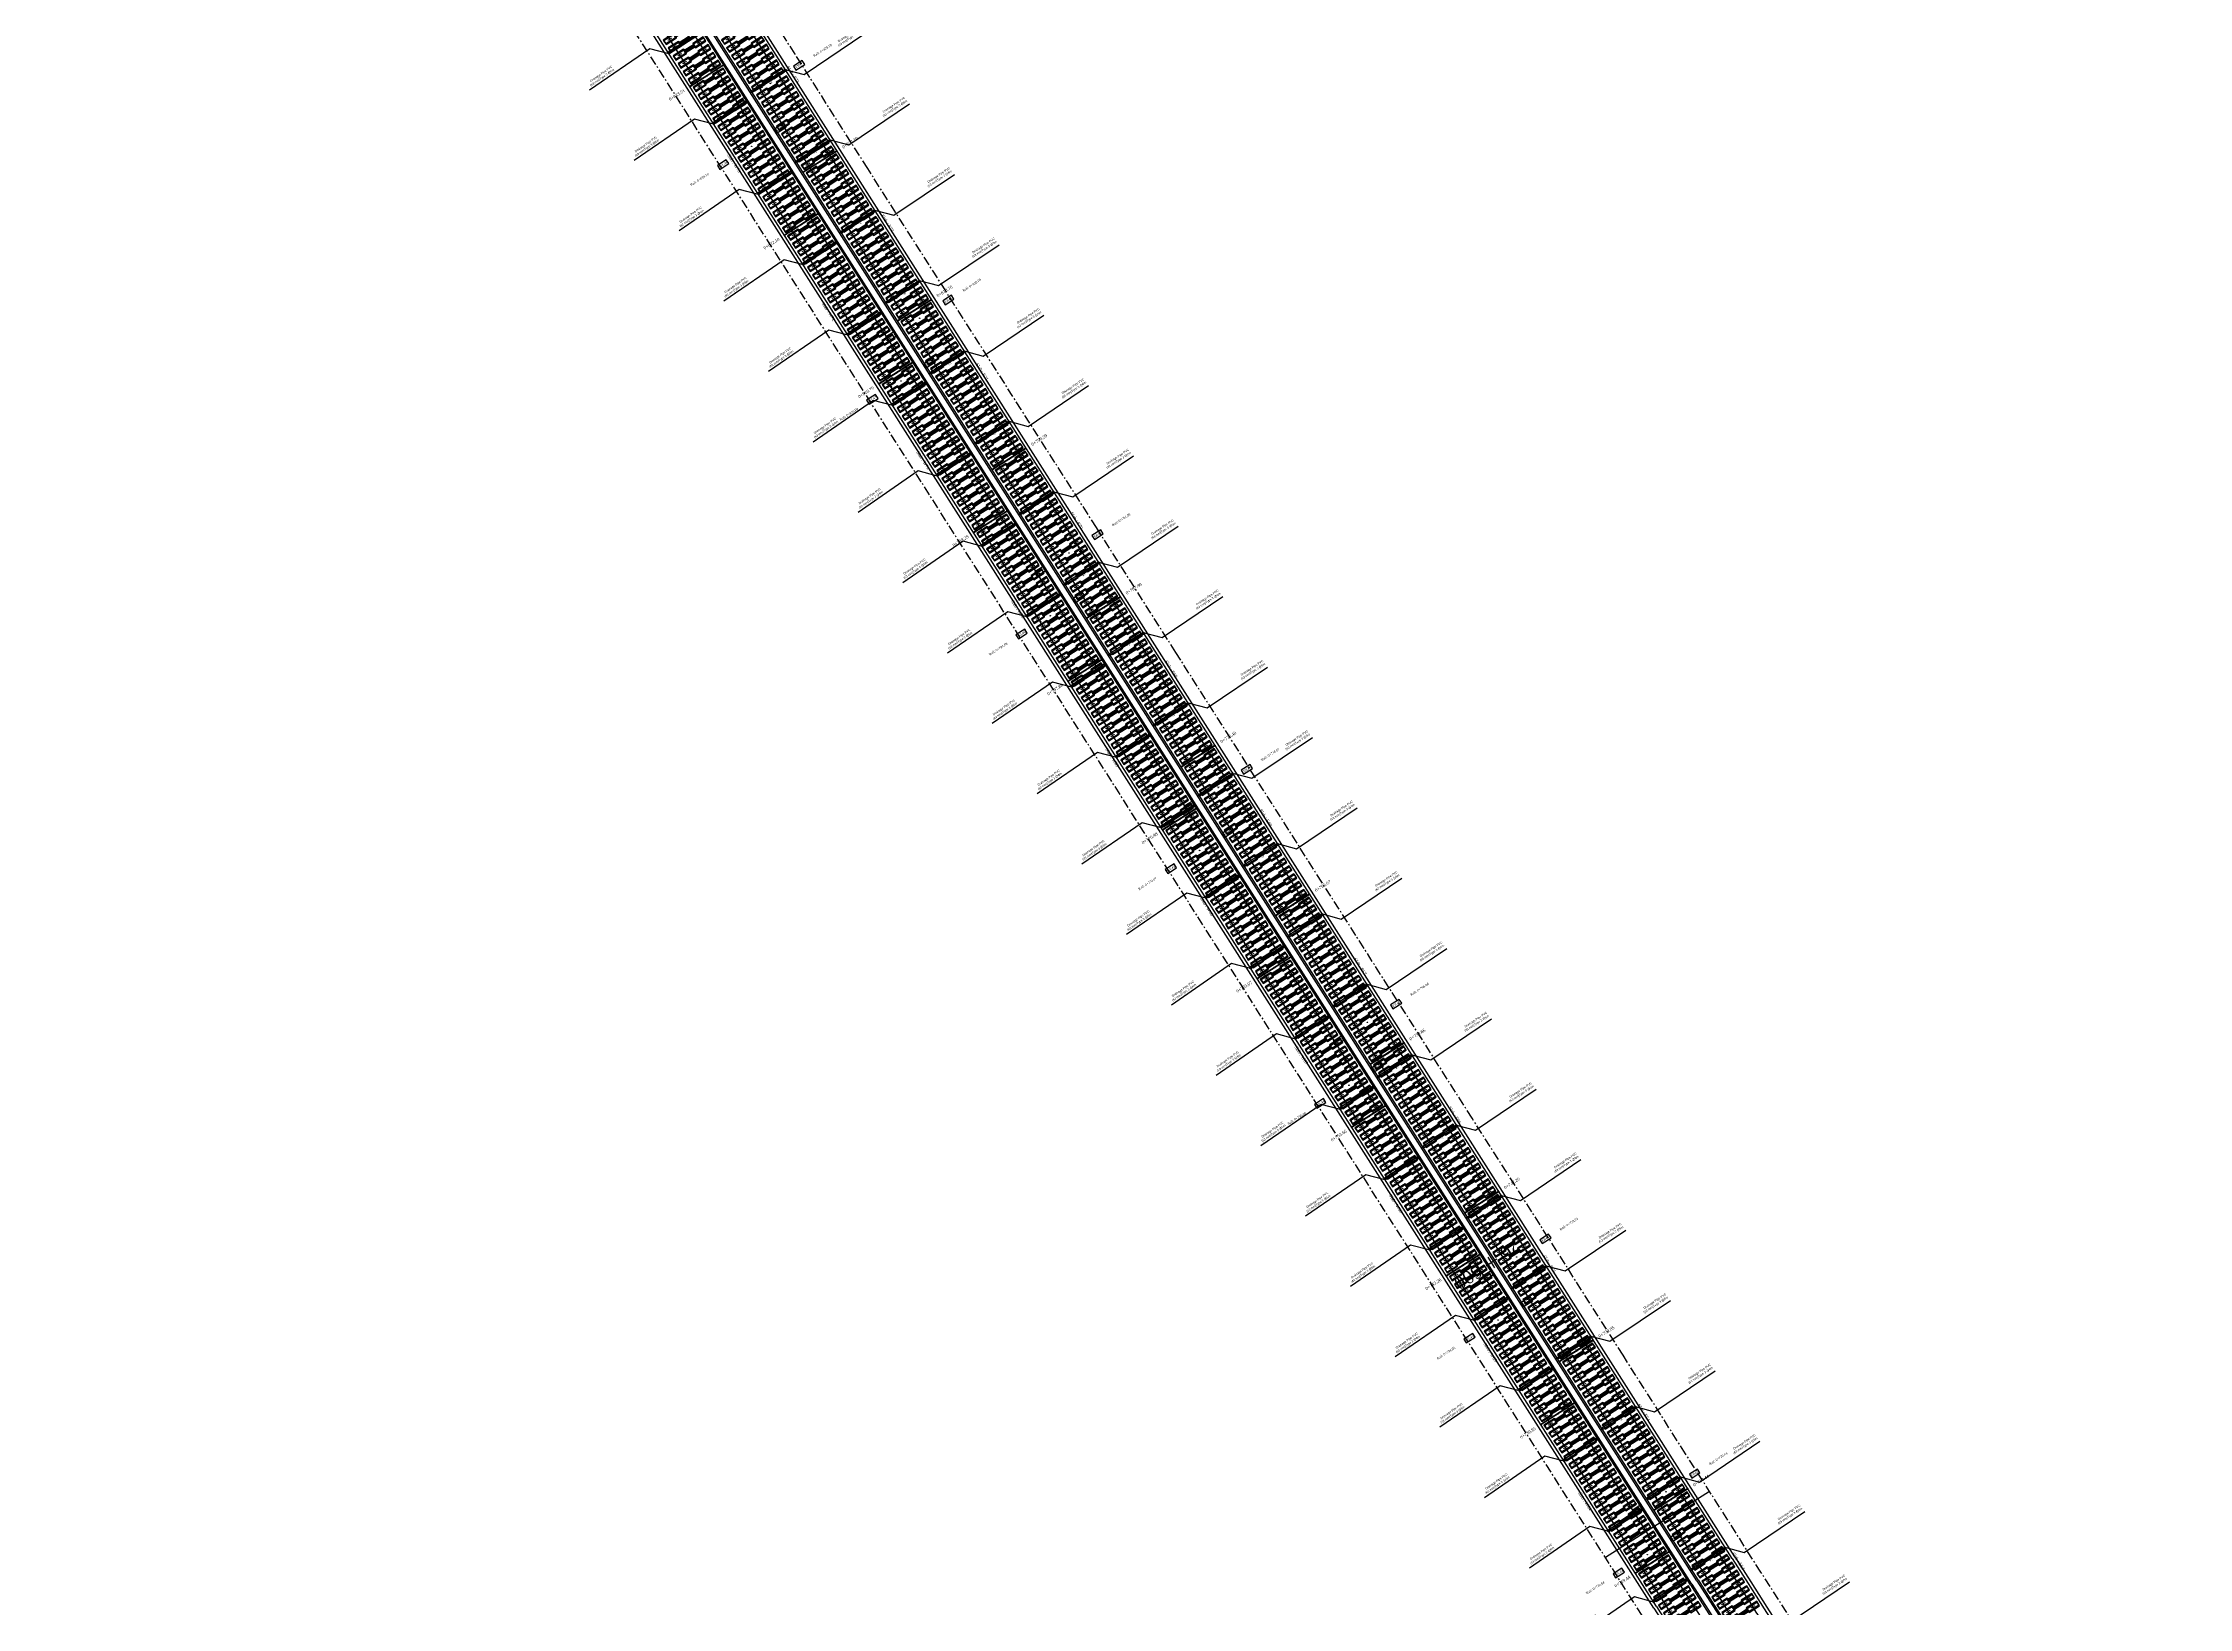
# Model space of a CAD drawing. Header units: metres. Extents: x 0 to 564365, y 0 to 3594889.
# Drawn here: x 563731 to 563869.9, y 3593838.2 to 3593939.5 of the extents above; entities that cross this region are included whole.
import ezdxf
from ezdxf.enums import TextEntityAlignment as Align

# ---------------------------------------------------------------- set-up
doc = ezdxf.new("R2010")
doc.units = ezdxf.units.M
doc.linetypes.add('ACAD_ISO10W100', pattern=[18, 12, -3, 0, -3])
doc.linetypes.add('DASHED2', pattern=[0.375, 0.25, -0.125])
for name, color, linetype in [('2d', 2, 'Continuous'), ('_flg-all slab', 7, 'Continuous'), ('_flg-Bar Divar', 11, 'ACAD_ISO10W100'), ('_flg-Por Konande-Devar', 230, 'Continuous'), ('_flg-por Konande-Vasat', 170, 'Continuous'), ('A-BLDG-SITE', 7, 'Continuous'), ('AG_JOOSH', 7, 'Continuous'), ('AG_Print', 7, 'Continuous'), ('AG_Slab', 7, 'Continuous'), ('C-ROAD-STAN-MAJR', 11, 'Continuous'), ('E Pipe', 5, 'Continuous'), ('Km_Rail', 7, 'Continuous'), ('Km_Slab', 7, 'Continuous'), ('newSTALBL', 1, 'Continuous'), ('Number_Slab', 7, 'Continuous'), ('Rail', 1, 'Continuous'), ('Rail_Gap', 7, 'Continuous'), ('Travers', 7, 'Continuous')]:
    doc.layers.add(name, color=color, linetype=linetype)
doc.styles.add('ND', font='nashkh.shx', dxfattribs={"height": 3})
doc.styles.get("Standard").update_dxf_attribs({"font": 'romantic.ttf'})

# ---------------------------------------------------------------- blocks, each defined once
blk = doc.blocks.new('stalbl')
for p, q in [((0, 0.042), (0, -0.041)), ((0.042, 0), (-0.042, 0))]:
    blk.add_line(p, q)
blk.add_attdef('STAMAN', text='', height=0.0167).set_placement((-0.08, 0), align=Align.MIDDLE_RIGHT)
blk.add_attdef('STAPRE', text='', height=0.0167).set_placement((0.08, 0), align=Align.MIDDLE_LEFT)
blk = doc.blocks.new('AG_slab')
at = {"layer": 'AG_Slab', "color": 1}
for p, q in [((1.3, 0.015), (-1.3, 0.015)), ((1.3, -0.015), (-1.3, -0.015))]:
    blk.add_line(p, q, dxfattribs=at)
at = {"layer": 'AG_Slab', "color": 5}
for p, q in [((-1.3, -0.015), (-1.3, 0.015)), ((1.3, 0.015), (1.3, -0.015))]:
    blk.add_line(p, q, dxfattribs=at)
at = {"layer": 'AG_Slab', "color": 2, "linetype": 'DASHED2'}
blk.add_line((1.3, 0), (-1.3, 0), dxfattribs=at)
at = {"layer": 'AG_Slab', "color": 7}
blk.add_circle((0, 0), 0.03, dxfattribs=at)
blk = doc.blocks.new('AG_Joosh')
at = {"layer": 'AG_JOOSH', "color": 2}
for p, q in [((-0.701, 0.005), (-0.801, 0.005)), ((0.701, 0.005), (0.801, 0.005)), ((-0.701, -0.005), (-0.801, -0.005)), ((0.701, -0.005), (0.801, -0.005))]:
    blk.add_line(p, q, dxfattribs=at)
at = {"layer": 'AG_JOOSH', "color": 7}
blk.add_circle((0, 0), 0.0155, dxfattribs=at)
blk = doc.blocks.new('AG_tttt', base_point=(-0.75, 0))
at = {"layer": 'Travers', "color": 3}
blk.add_lwpolyline([(-0.35, 0.17), (-1.15, 0.17), (-1.15, -0.17), (-0.35, -0.17), (-0.35, 0.17), (-0.38, 0.11), (-1.13, 0.11), (-1.15, 0.17), (-1.13, 0.11), (-1.13, -0.11), (-1.15, -0.17), (-1.13, -0.11), (-0.38, -0.11), (-0.35, -0.17), (-0.38, -0.11), (-0.38, 0.11), (-0.35, 0.17), (-0.35, 0.09), (0.35, 0.09), (0.35, 0.05), (-0.35, 0.05), (-0.35, 0), (0.35, 0), (0.35, -0.05), (-0.35, -0.05), (-0.35, -0.09), (0.35, -0.09), (0.35, -0.17), (1.15, -0.17), (1.15, 0.17), (0.35, 0.17), (0.35, -0.17), (0.38, -0.11), (0.38, 0.11), (0.35, 0.17), (0.38, 0.11), (1.13, 0.11), (1.15, 0.17), (1.13, 0.11), (1.13, -0.11), (1.15, -0.17), (1.13, -0.11), (0.38, -0.11)], dxfattribs=at)
for centre in [(-0.86, 0), (-0.65, 0), (0.65, 0), (0.86, 0)]:
    blk.add_circle(centre, 0.015, dxfattribs=at)
at = {"layer": 'Travers', "color": 7}
blk.add_circle((0, 0), 0.02, dxfattribs=at)
blk = doc.blocks.new('AG_t')
at = {"layer": 'Travers', "color": 3}
blk.add_lwpolyline([(-0.35, 0.17), (-1.15, 0.17), (-1.15, -0.17), (-0.35, -0.17), (-0.35, 0.17), (-0.38, 0.11), (-1.13, 0.11), (-1.15, 0.17), (-1.13, 0.11), (-1.13, -0.11), (-1.15, -0.17), (-1.13, -0.11), (-0.38, -0.11), (-0.35, -0.17), (-0.38, -0.11), (-0.38, 0.11), (-0.35, 0.17), (-0.35, 0.09), (0.35, 0.09), (0.35, 0.05), (-0.35, 0.05), (-0.35, 0), (0.35, 0), (0.35, -0.05), (-0.35, -0.05), (-0.35, -0.09), (0.35, -0.09), (0.35, -0.17), (1.15, -0.17), (1.15, 0.17), (0.35, 0.17), (0.35, -0.17), (0.38, -0.11), (0.38, 0.11), (0.35, 0.17), (0.38, 0.11), (1.13, 0.11), (1.15, 0.17), (1.13, 0.11), (1.13, -0.11), (1.15, -0.17), (1.13, -0.11), (0.38, -0.11)], dxfattribs=at)
for centre in [(-0.86, 0), (-0.65, 0), (0.65, 0), (0.86, 0)]:
    blk.add_circle(centre, 0.015, dxfattribs=at)
at = {"layer": 'Travers', "color": 7}
blk.add_circle((0, 0), 0.02, dxfattribs=at)
blk = doc.blocks.new('Drainage Pipe E')
at = {"color": 30, "true_color": 0xf26722}
for p, q in [((-0.87, 0.07), (0.85, 0.07)), ((-0.87, 0.07), (0.85, 0.07)), ((0.85, 0.07), (0.52, 0.12)), ((0.52, 0.12), (0.52, 0.07)), ((0.85, 0.07), (0.52, 0.12)), ((0.52, 0.12), (0.52, 0.07))]:
    blk.add_line(p, q, dxfattribs=at)
at = {"layer": '2d', "flags": 128}
blk.add_lwpolyline([(-1.35, 0), (-2.17, 0.89), (-6.92, 0.76)], dxfattribs=at)
at = {"layer": 'E Pipe', "color": 4}
for p, q in [((-1.3, 0.05), (1.29, 0.05)), ((-1.3, 0.05), (1.29, 0.05)), ((-1.31, -0.05), (1.3, -0.05)), ((-1.3, -0.06), (1.29, -0.05))]:
    blk.add_line(p, q, dxfattribs=at)
for centre in [(-1.29, 0), (-1.29, 0), (1.29, 0), (1.29, 0)]:
    blk.add_circle(centre, 0.0546, dxfattribs=at)
at = {"color": 30, "true_color": 0xf26722, "insert": (-0.16, 0.2), "char_height": 0.0993, "attachment_point": 1, "rotation": 0.0181}
blk.add_mtext_dynamic_manual_height_columns('2%', width=1.0082, gutter_width=1, heights=[0], dxfattribs=at)
at = {"layer": '2d', "insert": (-6.89, 0.17), "char_height": 0.141, "width": 2.1135, "attachment_point": 3, "rotation": 180.6503, "style": 'ND'}
blk.add_mtext('{\\f@Arial Unicode MS|b0|i0|c0|p34;Drainage Pipe PVC\\P(63 mm)Type 3 @6m}', dxfattribs=at)
blk = doc.blocks.new('_N-drainage pipe')
at = {"layer": '2d', "flags": 128}
blk.add_lwpolyline([(570000.68, 3594952.86), (569999.69, 3594952.17), (569999.2, 3594947.46)], dxfattribs=at)
at = {"layer": 'E Pipe', "color": 4}
for p, q in [((570000.74, 3594952.9), (570001.09, 3594955.47)), ((570000.74, 3594952.91), (570001.09, 3594955.46))]:
    blk.add_line(p, q, dxfattribs=at)
blk.add_lwpolyline([(570000.64, 3594952.92), (570000.98, 3594955.47)], close=True, dxfattribs=at)
for centre in [(570001.03, 3594955.47), (570001.03, 3594955.47), (570000.69, 3594952.92), (570000.69, 3594952.92)]:
    blk.add_circle(centre, 0.0544, dxfattribs=at)
at = {"layer": '2d', "insert": (569998.9, 3594949.57), "char_height": 0.1405, "width": 2.1055, "attachment_point": 3, "rotation": 84.2858, "style": 'ND'}
blk.add_mtext('{\\f@Arial Unicode MS|b0|i0|c0|p34;Drainage Pipe PVC\\P(63 mm)Type 3 @6m}', dxfattribs=at)

msp = doc.modelspace()

# ---------------------------------------------------------------- linework, layer by layer
at = {"layer": '_flg-all slab', "linetype": 'Continuous', "lineweight": -3}
for p, q in [((563840.355, 3593841.38), (563319.954, 3594659.655)), ((563837.655, 3593839.663), (563317.254, 3594657.938)), ((563838.161, 3593839.985), (563317.76, 3594658.26)), ((563835.461, 3593838.268), (563315.06, 3594656.542))]:
    msp.add_line(p, q, dxfattribs=at)
for radius in [2997.1, 3000.3, 2999.7, 3002.9]:
    msp.add_arc((566369.339, 3595449.748), radius, 212.455293, 214.822778, dxfattribs=at)
at = {"layer": '_flg-Bar Divar', "lineweight": -3, "ltscale": 0.05}
for p, q in [((563834.533, 3593837.677), (563314.131, 3594655.952)), ((563779.681, 3593938.768, 1556.206), (563774.838, 3593946.391, 1556.206)), ((563784.39, 3593931.359, 1556.206), (563779.681, 3593938.768, 1556.206)), ((563789.436, 3593923.435, 1556.206), (563784.39, 3593931.359, 1556.206)), ((563794.331, 3593915.751, 1556.206), (563789.436, 3593923.435, 1556.206)), ((563799.192, 3593908.122, 1556.206), (563794.331, 3593915.751, 1556.206)), ((563804.338, 3593900.036, 1556.206), (563799.192, 3593908.122, 1556.206)), ((563808.944, 3593892.791, 1556.206), (563804.338, 3593900.036, 1556.206)), ((563813.792, 3593885.158, 1556.206), (563808.944, 3593892.791, 1556.206)), ((563818.672, 3593877.5, 1556.206), (563813.792, 3593885.158, 1556.206)), ((563823.519, 3593869.88, 1556.206), (563818.672, 3593877.5, 1556.206)), ((563828.454, 3593862.138, 1556.206), (563823.519, 3593869.88, 1556.206)), ((563833.29, 3593854.525, 1556.206), (563828.454, 3593862.138, 1556.206)), ((563837.34, 3593848.148, 1556.206), (563833.29, 3593854.525, 1556.206)), ((563842.219, 3593840.484, 1556.206), (563837.34, 3593848.148, 1556.206)), ((563847.119, 3593832.808, 1556.206), (563842.219, 3593840.484, 1556.206))]:
    msp.add_line(p, q, dxfattribs=at)
at = {"layer": '_flg-Por Konande-Devar', "linetype": 'Continuous', "lineweight": -3}
for p, q in [((563840.524, 3593841.488), (563320.123, 3594659.762)), ((563835.292, 3593838.16), (563314.891, 3594656.435))]:
    msp.add_line(p, q, dxfattribs=at)
for radius in [2996.9, 3003.1]:
    msp.add_arc((566369.339, 3595449.748), radius, 212.455293, 214.822778, dxfattribs=at)
at = {"layer": '_flg-por Konande-Vasat'}
for p, q in [((563837.739, 3593839.717), (563317.338, 3594657.991)), ((563838.077, 3593839.931), (563317.675, 3594658.206))]:
    msp.add_line(p, q, dxfattribs=at)
for radius in [3000.2, 2999.8]:
    msp.add_arc((566369.339, 3595449.748), radius, 212.455293, 214.822778, dxfattribs=at)
at = {"layer": 'A-BLDG-SITE', "color": 4}
msp.add_line((563838.894, 3593845.707, 1550.283), (563832.158, 3593841.433, 1550.286), dxfattribs=at)
at = {"layer": 'Rail'}
for points in [[(563777.449, 3593936.471), (563767.79, 3593951.66)], [(563778.717, 3593937.277), (563769.057, 3593952.466)], [(563776.244, 3593932.403), (563766.585, 3593947.591)], [(563777.512, 3593933.209), (563767.852, 3593948.397)], [(563787.114, 3593921.274), (563777.454, 3593936.463)], [(563788.381, 3593922.08), (563778.722, 3593937.269)], [(563787.176, 3593918.012), (563777.517, 3593933.2)], [(563785.909, 3593917.206), (563776.25, 3593932.394)], [(563798.046, 3593906.883), (563788.387, 3593922.072)], [(563796.779, 3593906.077), (563787.119, 3593921.266)], [(563796.841, 3593902.815), (563787.182, 3593918.003)], [(563795.574, 3593902.009), (563785.914, 3593917.197)], [(563807.711, 3593891.686), (563798.052, 3593906.875)], [(563806.444, 3593890.88), (563796.784, 3593906.069)], [(563806.506, 3593887.618), (563796.847, 3593902.806)], [(563805.239, 3593886.812), (563795.579, 3593902)], [(563817.376, 3593876.489), (563807.717, 3593891.678)], [(563816.109, 3593875.683), (563806.449, 3593890.872)], [(563816.171, 3593872.421), (563806.512, 3593887.609)], [(563814.904, 3593871.615), (563805.244, 3593886.803)], [(563827.041, 3593861.292), (563817.382, 3593876.481)], [(563825.774, 3593860.486), (563816.114, 3593875.675)], [(563825.836, 3593857.224), (563816.177, 3593872.412)], [(563824.569, 3593856.418), (563814.909, 3593871.606)], [(563836.706, 3593846.095), (563827.046, 3593861.284)], [(563835.439, 3593845.289), (563825.779, 3593860.478)], [(563835.501, 3593842.027), (563825.841, 3593857.215)], [(563834.234, 3593841.221), (563824.574, 3593856.409)]]:
    msp.add_lwpolyline(points, dxfattribs=at)
for points in [[(563846.388, 3593830.916, -0.0010064), (563839.892, 3593841.086), (563836.711, 3593846.087)], [(563845.124, 3593830.105, -0.0010064), (563838.624, 3593840.28), (563835.444, 3593845.281)], [(563845.193, 3593826.856, -0.0012373), (563837.192, 3593839.368), (563835.506, 3593842.018)], [(563843.93, 3593826.043, -0.0012373), (563835.924, 3593838.562), (563834.239, 3593841.212)]]:
    msp.add_lwpolyline(points, format="xyb", dxfattribs=at)
at = {"layer": 'Rail_Gap', "color": 210}
for points in [[(563779.736, 3593937.742), (563780.309, 3593938.106), (563780.148, 3593938.359), (563779.575, 3593937.995)], [(563776.035, 3593935.388), (563776.584, 3593935.737), (563776.423, 3593935.99), (563775.874, 3593935.641)], [(563778.516, 3593933.664), (563779.119, 3593934.047), (563778.958, 3593934.3), (563778.355, 3593933.917)], [(563774.815, 3593931.31), (563775.394, 3593931.678), (563775.233, 3593931.931), (563774.654, 3593931.563)], [(563789.404, 3593922.547), (563789.971, 3593922.907), (563789.81, 3593923.16), (563789.243, 3593922.8)], [(563785.703, 3593920.193), (563786.246, 3593920.538), (563786.085, 3593920.791), (563785.542, 3593920.446)], [(563788.181, 3593918.467), (563788.784, 3593918.85), (563788.623, 3593919.103), (563788.02, 3593918.72)], [(563784.48, 3593916.113), (563785.059, 3593916.481), (563784.898, 3593916.734), (563784.319, 3593916.366)], [(563799.066, 3593907.348), (563799.638, 3593907.712), (563799.477, 3593907.965), (563798.905, 3593907.601)], [(563795.365, 3593904.994), (563795.914, 3593905.343), (563795.753, 3593905.596), (563795.204, 3593905.247)], [(563797.849, 3593903.272), (563798.446, 3593903.651), (563798.285, 3593903.904), (563797.688, 3593903.525)], [(563794.148, 3593900.918), (563794.721, 3593901.282), (563794.56, 3593901.536), (563793.987, 3593901.171)], [(563808.728, 3593892.149), (563809.306, 3593892.517), (563809.145, 3593892.77), (563808.567, 3593892.402)], [(563805.027, 3593889.795), (563805.582, 3593890.148), (563805.421, 3593890.401), (563804.866, 3593890.048)], [(563807.511, 3593888.073), (563808.114, 3593888.456), (563807.953, 3593888.709), (563807.35, 3593888.326)], [(563803.81, 3593885.719), (563804.389, 3593886.087), (563804.228, 3593886.34), (563803.649, 3593885.972)], [(563818.396, 3593876.954), (563818.968, 3593877.318), (563818.807, 3593877.571), (563818.235, 3593877.207)], [(563814.695, 3593874.6), (563815.243, 3593874.949), (563815.082, 3593875.202), (563814.534, 3593874.853)], [(563817.173, 3593872.874), (563817.781, 3593873.261), (563817.62, 3593873.514), (563817.012, 3593873.127)], [(563813.472, 3593870.52), (563814.057, 3593870.892), (563813.896, 3593871.145), (563813.311, 3593870.773)], [(563828.061, 3593861.757), (563828.633, 3593862.121), (563828.472, 3593862.374), (563827.9, 3593862.01)], [(563824.36, 3593859.403), (563824.908, 3593859.752), (563824.747, 3593860.005), (563824.199, 3593859.656)], [(563826.841, 3593857.679), (563827.443, 3593858.062), (563827.282, 3593858.315), (563826.68, 3593857.932)], [(563823.14, 3593855.325), (563823.719, 3593855.693), (563823.558, 3593855.946), (563822.979, 3593855.578)], [(563837.753, 3593846.577), (563838.271, 3593846.907), (563838.11, 3593847.16), (563837.592, 3593846.83)], [(563834.052, 3593844.223), (563834.546, 3593844.538), (563834.385, 3593844.791), (563833.891, 3593844.477)], [(563836.506, 3593842.482), (563837.108, 3593842.865), (563836.947, 3593843.118), (563836.345, 3593842.735)], [(563832.805, 3593840.128), (563833.383, 3593840.496), (563833.222, 3593840.749), (563832.644, 3593840.381)]]:
    msp.add_lwpolyline(points, close=True, dxfattribs=at)

# ---------------------------------------------------------------- block references
at = {"rotation": 310.4543852449801}
for p in [(-2541550.682, 1695107.247), (-2541547.784, 1695102.69), (-2541544.886, 1695098.134), (-2541541.988, 1695093.577), (-2541539.09, 1695089.021), (-2541536.192, 1695084.464), (-2541533.295, 1695079.907), (-2541530.397, 1695075.351), (-2541527.499, 1695070.794), (-2541524.601, 1695066.238), (-2541521.703, 1695061.681), (-2541518.805, 1695057.125), (-2541515.907, 1695052.568), (-2541513.01, 1695048.011), (-2541510.112, 1695043.455), (-2541507.214, 1695038.898), (-2541504.316, 1695034.342), (-2541501.418, 1695029.785), (-2541498.52, 1695025.229), (-2541495.622, 1695020.672), (-2541492.724, 1695016.115), (-2541489.827, 1695011.559), (-2541486.929, 1695007.002)]:
    msp.add_blockref('_N-drainage pipe', p, dxfattribs=at)
at = {"layer": 'AG_JOOSH'}
for p, rotation in [((563778.085, 3593936.87), 32.45529277986325), ((563776.881, 3593932.802), 32.4552927846295), ((563787.75, 3593921.673), 32.4552927846295), ((563786.545, 3593917.604), 32.4552927846295), ((563797.415, 3593906.476), 32.4552927846295), ((563796.21, 3593902.407), 32.4552927846295), ((563807.08, 3593891.279), 32.4552927846295), ((563805.875, 3593887.21), 32.4552927846295), ((563816.745, 3593876.082), 32.4552927846295), ((563815.54, 3593872.013), 32.4552927846295), ((563826.41, 3593860.885), 32.4552927846295), ((563825.205, 3593856.816), 32.4552927846295), ((563836.075, 3593845.688), 32.4552927846295), ((563834.87, 3593841.619), 32.4552927846295)]:
    msp.add_blockref('AG_Joosh', p, dxfattribs=dict(at, rotation=rotation))
at = {"layer": 'AG_Print'}
for name, p, rotation in [('AG_t', (563772.209, 3593940.147), 32.4552927846295), ('AG_t', (563772.531, 3593939.641), 32.45529278939575), ('AG_t', (563775.99, 3593940.165), 32.4552927846295), ('AG_t', (563776.312, 3593939.659), 32.4552927846295), ('AG_t', (563772.853, 3593939.134), 32.4552927846295), ('AG_t', (563773.175, 3593938.628), 32.4552927846295), ('AG_t', (563773.497, 3593938.122), 32.4552927846295), ('AG_t', (563776.634, 3593939.152), 32.45529278939575), ('AG_t', (563776.956, 3593938.646), 32.4552927846295), ('AG_t', (563777.278, 3593938.14), 32.4552927846295), ('AG_t', (563773.819, 3593937.615), 32.4552927846295), ('AG_t', (563774.141, 3593937.109), 32.4552927846295), ('AG_t', (563774.463, 3593936.603), 32.4552927846295), ('AG_t', (563777.6, 3593937.634), 32.4552927846295), ('AG_t', (563777.922, 3593937.127), 32.4552927846295), ('AG_t', (563778.249, 3593936.613), 32.4552927846295), ('AG_t', (563774.785, 3593936.097), 32.45529278939575), ('AG_t', (563775.107, 3593935.59), 32.4552927846295), ('AG_t', (563778.571, 3593936.106), 32.4552927846295), ('AG_t', (563778.893, 3593935.6), 32.4552927846295), ('AG_t', (563775.429, 3593935.084), 32.4552927846295), ('AG_t', (563775.751, 3593934.578), 32.4552927846295), ('AG_t', (563776.073, 3593934.071), 32.4552927846295), ('AG_t', (563779.215, 3593935.094), 32.4552927846295), ('AG_t', (563779.537, 3593934.587), 32.45529278939575), ('AG_t', (563779.859, 3593934.081), 32.4552927846295), ('AG_t', (563776.395, 3593933.565), 32.4552927846295), ('AG_t', (563776.717, 3593933.059), 32.4552927846295), ('AG_t', (563777.044, 3593932.544), 32.4552927846295), ('AG_t', (563780.181, 3593933.575), 32.45529278939575), ('AG_t', (563780.503, 3593933.069), 32.4552927846295), ('AG_t', (563780.825, 3593932.562), 32.4552927846295), ('AG_t', (563777.366, 3593932.038), 32.4552927846295), ('AG_t', (563777.688, 3593931.532), 32.45529278939575), ('AG_t', (563778.01, 3593931.025), 32.4552927846295), ('AG_t', (563781.147, 3593932.056), 32.4552927846295), ('AG_t', (563781.469, 3593931.55), 32.4552927846295), ('AG_t', (563781.791, 3593931.043), 32.4552927846295), ('AG_t', (563778.332, 3593930.519), 32.45529278939575), ('AG_t', (563778.654, 3593930.013), 32.4552927846295), ('AG_t', (563782.113, 3593930.537), 32.4552927846295), ('AG_t', (563782.435, 3593930.031), 32.45529278939575), ('AG_t', (563778.976, 3593929.506), 32.4552927846295), ('AG_t', (563779.298, 3593929), 32.4552927846295), ('AG_t', (563779.62, 3593928.494), 32.4552927846295), ('AG_t', (563782.757, 3593929.525), 32.4552927846295), ('AG_t', (563783.079, 3593929.018), 32.4552927846295), ('AG_t', (563783.401, 3593928.512), 32.4552927846295), ('AG_t', (563779.942, 3593927.988), 32.4552927846295), ('AG_t', (563780.264, 3593927.481), 32.4552927846295), ('AG_t', (563780.586, 3593926.975), 32.45529278939575), ('AG_t', (563783.723, 3593928.006), 32.4552927846295), ('AG_t', (563784.045, 3593927.499), 32.4552927846295), ('AG_t', (563784.367, 3593926.993), 32.4552927846295), ('AG_t', (563780.908, 3593926.469), 32.4552927846295), ('AG_t', (563781.23, 3593925.962), 32.45529278939575), ('AG_t', (563781.552, 3593925.456), 32.4552927846295), ('AG_t', (563784.689, 3593926.487), 32.4552927846295), ('AG_t', (563785.011, 3593925.981), 32.4552927846295), ('AG_t', (563785.333, 3593925.474), 32.45529278939575), ('AG_t', (563781.874, 3593924.95), 32.4552927846295), ('AG_t', (563782.196, 3593924.444), 32.4552927846295), ('AG_t', (563785.655, 3593924.968), 32.4552927846295), ('AG_t', (563785.977, 3593924.462), 32.4552927846295), ('AG_t', (563782.518, 3593923.937), 32.4552927846295), ('AG_t', (563782.84, 3593923.431), 32.4552927846295), ('AG_t', (563783.162, 3593922.925), 32.4552927846295), ('AG_t', (563786.299, 3593923.955), 32.4552927846295), ('AG_t', (563786.621, 3593923.449), 32.4552927846295), ('AG_t', (563786.943, 3593922.943), 32.4552927846295), ('AG_t', (563783.484, 3593922.418), 32.45529278939575), ('AG_t', (563783.806, 3593921.912), 32.4552927846295), ('AG_t', (563784.128, 3593921.406), 32.4552927846295), ('AG_t', (563787.265, 3593922.437), 32.4552927846295), ('AG_t', (563787.587, 3593921.93), 32.4552927846295), ('AG_t', (563787.914, 3593921.416), 32.4552927846295), ('AG_t', (563784.45, 3593920.9), 32.4552927846295), ('AG_t', (563784.772, 3593920.393), 32.4552927846295), ('AG_t', (563785.094, 3593919.887), 32.4552927846295), ('AG_t', (563788.236, 3593920.909), 32.45529278939575), ('AG_t', (563788.558, 3593920.403), 32.4552927846295), ('AG_t', (563788.88, 3593919.897), 32.45529278939575), ('AG_t', (563785.416, 3593919.381), 32.4552927846295), ('AG_t', (563785.738, 3593918.874), 32.45529278939575), ('AG_t', (563789.202, 3593919.39), 32.4552927846295), ('AG_t', (563789.524, 3593918.884), 32.4552927846295), ('AG_t', (563786.06, 3593918.368), 32.4552927846295), ('AG_t', (563786.382, 3593917.862), 32.4552927846295), ('AG_t', (563786.709, 3593917.347), 32.4552927846295), ('AG_t', (563789.846, 3593918.378), 32.4552927846295), ('AG_t', (563790.168, 3593917.872), 32.4552927846295), ('AG_t', (563790.49, 3593917.365), 32.4552927846295), ('AG_t', (563787.031, 3593916.841), 32.4552927846295), ('AG_t', (563787.353, 3593916.335), 32.4552927846295), ('AG_t', (563787.675, 3593915.828), 32.4552927846295), ('AG_t', (563790.812, 3593916.859), 32.4552927846295), ('AG_t', (563791.134, 3593916.353), 32.45529278939575), ('AG_t', (563791.456, 3593915.846), 32.4552927846295), ('AG_t', (563787.997, 3593915.322), 32.4552927846295), ('AG_t', (563788.319, 3593914.816), 32.4552927846295), ('AG_t', (563788.641, 3593914.309), 32.4552927846295), ('AG_t', (563791.778, 3593915.34), 32.4552927846295), ('AG_t', (563792.1, 3593914.834), 32.4552927846295), ('AG_t', (563792.422, 3593914.327), 32.4552927846295), ('AG_t', (563788.963, 3593913.803), 32.4552927846295), ('AG_t', (563789.285, 3593913.297), 32.45529278939575), ('AG_t', (563792.744, 3593913.821), 32.4552927846295), ('AG_t', (563793.066, 3593913.315), 32.4552927846295), ('AG_t', (563789.607, 3593912.791), 32.4552927846295), ('AG_t', (563789.929, 3593912.284), 32.4552927846295), ('AG_t', (563790.251, 3593911.778), 32.4552927846295), ('AG_t', (563793.388, 3593912.809), 32.45529278939575), ('AG_t', (563793.71, 3593912.302), 32.4552927846295), ('AG_t', (563794.032, 3593911.796), 32.45529278939575), ('AG_t', (563790.573, 3593911.272), 32.4552927846295), ('AG_t', (563790.895, 3593910.765), 32.4552927846295), ('AG_t', (563791.217, 3593910.259), 32.4552927846295), ('AG_t', (563794.354, 3593911.29), 32.4552927846295), ('AG_t', (563794.676, 3593910.783), 32.4552927846295), ('AG_t', (563794.998, 3593910.277), 32.4552927846295), ('AG_t', (563791.539, 3593909.753), 32.4552927846295), ('AG_t', (563791.861, 3593909.247), 32.4552927846295), ('AG_t', (563795.32, 3593909.771), 32.4552927846295), ('AG_t', (563795.642, 3593909.265), 32.4552927846295), ('AG_t', (563795.964, 3593908.758), 32.4552927846295), ('AG_t', (563792.183, 3593908.74), 32.45529278939575), ('AG_t', (563792.505, 3593908.234), 32.4552927846295), ('AG_t', (563792.827, 3593907.728), 32.4552927846295), ('AG_t', (563796.286, 3593908.252), 32.45529278939575), ('AG_t', (563796.608, 3593907.746), 32.4552927846295), ('AG_t', (563793.149, 3593907.221), 32.4552927846295), ('AG_t', (563793.471, 3593906.715), 32.4552927846295), ('AG_t', (563793.793, 3593906.209), 32.4552927846295), ('AG_t', (563796.93, 3593907.239), 32.4552927846295), ('AG_t', (563797.252, 3593906.733), 32.4552927846295), ('AG_t', (563797.579, 3593906.218), 32.4552927846295), ('AG_t', (563794.115, 3593905.703), 32.4552927846295), ('AG_t', (563794.437, 3593905.196), 32.45529278939575), ('AG_t', (563794.759, 3593904.69), 32.4552927846295), ('AG_t', (563797.901, 3593905.712), 32.4552927846295), ('AG_t', (563798.223, 3593905.206), 32.4552927846295), ('AG_t', (563798.545, 3593904.7), 32.4552927846295), ('AG_t', (563795.081, 3593904.184), 32.4552927846295), ('AG_t', (563795.403, 3593903.677), 32.4552927846295), ('AG_t', (563798.867, 3593904.193), 32.4552927846295), ('AG_t', (563799.189, 3593903.687), 32.4552927846295), ('AG_t', (563795.725, 3593903.171), 32.4552927846295), ('AG_t', (563796.047, 3593902.665), 32.4552927846295), ('AG_t', (563796.374, 3593902.15), 32.4552927846295), ('AG_t', (563799.511, 3593903.181), 32.4552927846295), ('AG_t', (563799.833, 3593902.674), 32.45529278939575), ('AG_t', (563800.155, 3593902.168), 32.4552927846295), ('AG_t', (563796.696, 3593901.644), 32.4552927846295), ('AG_t', (563797.018, 3593901.138), 32.4552927846295), ('AG_t', (563797.34, 3593900.631), 32.4552927846295), ('AG_t', (563800.477, 3593901.662), 32.4552927846295), ('AG_t', (563800.799, 3593901.156), 32.4552927846295), ('AG_t', (563801.121, 3593900.649), 32.4552927846295), ('AG_t', (563797.662, 3593900.125), 32.4552927846295), ('AG_t', (563797.984, 3593899.619), 32.45529278939575), ('AG_t', (563798.306, 3593899.112), 32.4552927846295), ('AG_t', (563801.443, 3593900.143), 32.4552927846295), ('AG_t', (563801.765, 3593899.637), 32.4552927846295), ('AG_t', (563802.087, 3593899.13), 32.45529278939575), ('AG_t', (563798.628, 3593898.606), 32.4552927846295), ('AG_t', (563798.95, 3593898.1), 32.4552927846295), ('AG_t', (563802.409, 3593898.624), 32.4552927846295), ('AG_t', (563802.731, 3593898.118), 32.45529278939575), ('AG_t', (563799.272, 3593897.594), 32.4552927846295), ('AG_t', (563799.594, 3593897.087), 32.4552927846295), ('AG_t', (563799.916, 3593896.581), 32.4552927846295), ('AG_t', (563803.053, 3593897.612), 32.4552927846295), ('AG_t', (563803.375, 3593897.105), 32.4552927846295), ('AG_t', (563803.697, 3593896.599), 32.4552927846295), ('AG_t', (563800.238, 3593896.075), 32.45529278939575), ('AG_t', (563800.56, 3593895.568), 32.4552927846295), ('AG_t', (563800.882, 3593895.062), 32.4552927846295), ('AG_t', (563804.019, 3593896.093), 32.4552927846295), ('AG_t', (563804.341, 3593895.586), 32.4552927846295), ('AG_t', (563804.663, 3593895.08), 32.4552927846295), ('AG_t', (563801.204, 3593894.556), 32.4552927846295), ('AG_t', (563801.526, 3593894.05), 32.4552927846295), ('AG_t', (563801.848, 3593893.543), 32.4552927846295), ('AG_t', (563804.985, 3593894.574), 32.45529278939575), ('AG_t', (563805.307, 3593894.068), 32.4552927846295), ('AG_t', (563805.629, 3593893.561), 32.4552927846295), ('AG_t', (563802.17, 3593893.037), 32.4552927846295), ('AG_t', (563802.492, 3593892.531), 32.4552927846295), ('AG_t', (563805.951, 3593893.055), 32.4552927846295), ('AG_t', (563806.273, 3593892.549), 32.4552927846295), ('AG_t', (563802.814, 3593892.024), 32.4552927846295), ('AG_t', (563803.136, 3593891.518), 32.45529278939575), ('AG_t', (563803.458, 3593891.012), 32.4552927846295), ('AG_t', (563806.595, 3593892.042), 32.4552927846295), ('AG_t', (563806.917, 3593891.536), 32.4552927846295), ('AG_t', (563807.244, 3593891.021), 32.4552927846295), ('AG_t', (563803.78, 3593890.506), 32.4552927846295), ('AG_t', (563804.102, 3593889.999), 32.4552927846295), ('AG_t', (563804.424, 3593889.493), 32.4552927846295), ('AG_t', (563807.566, 3593890.515), 32.4552927846295), ('AG_t', (563807.888, 3593890.009), 32.45529278939575), ('AG_t', (563808.21, 3593889.503), 32.4552927846295), ('AG_t', (563804.746, 3593888.987), 32.4552927846295), ('AG_t', (563805.068, 3593888.48), 32.4552927846295), ('AG_t', (563805.39, 3593887.974), 32.4552927846295), ('AG_t', (563808.532, 3593888.996), 32.4552927846295), ('AG_t', (563808.854, 3593888.49), 32.4552927846295), ('AG_t', (563809.176, 3593887.984), 32.4552927846295), ('AG_t', (563805.712, 3593887.468), 32.4552927846295), ('AG_t', (563806.039, 3593886.953), 32.4552927846295), ('AG_t', (563809.498, 3593887.477), 32.4552927846295), ('AG_t', (563809.82, 3593886.971), 32.4552927846295), ('AG_t', (563806.361, 3593886.447), 32.4552927846295), ('AG_t', (563806.683, 3593885.941), 32.45529278939575), ('AG_t', (563807.005, 3593885.434), 32.4552927846295), ('AG_t', (563810.142, 3593886.465), 32.4552927846295), ('AG_t', (563810.464, 3593885.959), 32.4552927846295), ('AG_t', (563810.786, 3593885.452), 32.45529278939575), ('AG_t', (563807.327, 3593884.928), 32.4552927846295), ('AG_t', (563807.649, 3593884.422), 32.4552927846295), ('AG_t', (563807.971, 3593883.915), 32.4552927846295), ('AG_t', (563811.108, 3593884.946), 32.4552927846295), ('AG_t', (563811.43, 3593884.44), 32.4552927846295), ('AG_t', (563811.752, 3593883.933), 32.4552927846295), ('AG_t', (563808.293, 3593883.409), 32.4552927846295), ('AG_t', (563808.615, 3593882.903), 32.4552927846295), ('AG_t', (563808.937, 3593882.397), 32.45529278939575), ('AG_t', (563812.074, 3593883.427), 32.4552927846295), ('AG_t', (563812.396, 3593882.921), 32.4552927846295), ('AG_t', (563812.718, 3593882.415), 32.4552927846295), ('AG_t', (563809.259, 3593881.89), 32.4552927846295), ('AG_t', (563809.581, 3593881.384), 32.4552927846295), ('AG_t', (563813.04, 3593881.908), 32.4552927846295), ('AG_t', (563813.362, 3593881.402), 32.4552927846295), ('AG_t', (563809.903, 3593880.878), 32.4552927846295), ('AG_t', (563810.225, 3593880.371), 32.4552927846295), ('AG_t', (563810.547, 3593879.865), 32.4552927846295), ('AG_t', (563813.684, 3593880.896), 32.45529278939575), ('AG_t', (563814.006, 3593880.389), 32.4552927846295), ('AG_t', (563814.328, 3593879.883), 32.4552927846295), ('AG_t', (563810.869, 3593879.359), 32.4552927846295), ('AG_t', (563811.191, 3593878.853), 32.4552927846295), ('AG_t', (563811.513, 3593878.346), 32.4552927846295), ('AG_t', (563814.65, 3593879.377), 32.4552927846295), ('AG_t', (563814.972, 3593878.871), 32.4552927846295), ('AG_t', (563815.294, 3593878.364), 32.4552927846295), ('AG_t', (563811.835, 3593877.84), 32.45529278939575), ('AG_t', (563812.157, 3593877.334), 32.4552927846295), ('AG_t', (563812.479, 3593876.827), 32.4552927846295), ('AG_t', (563815.616, 3593877.858), 32.4552927846295), ('AG_t', (563815.937, 3593877.352), 32.45529278939575), ('AG_t', (563816.259, 3593876.845), 32.4552927846295), ('AG_t', (563812.801, 3593876.321), 32.4552927846295), ('AG_t', (563813.123, 3593875.815), 32.4552927846295), ('AG_t', (563816.581, 3593876.339), 32.4552927846295), ('AG_t', (563816.909, 3593875.824), 32.4552927846295), ('AG_t', (563813.445, 3593875.309), 32.4552927846295), ('AG_t', (563813.767, 3593874.802), 32.4552927846295), ('AG_t', (563814.089, 3593874.296), 32.4552927846295), ('AG_t', (563817.231, 3593875.318), 32.4552927846295), ('AG_t', (563817.553, 3593874.812), 32.4552927846295), ('AG_t', (563817.875, 3593874.306), 32.4552927846295), ('AG_t', (563814.411, 3593873.79), 32.4552927846295), ('AG_t', (563814.733, 3593873.283), 32.45529278939575), ('AG_t', (563815.055, 3593872.777), 32.4552927846295), ('AG_t', (563818.197, 3593873.799), 32.4552927846295), ('AG_t', (563818.519, 3593873.293), 32.4552927846295), ('AG_t', (563818.841, 3593872.787), 32.4552927846295), ('AG_t', (563815.377, 3593872.271), 32.4552927846295), ('AG_t', (563815.704, 3593871.756), 32.4552927846295), ('AG_t', (563816.026, 3593871.25), 32.4552927846295), ('AG_t', (563819.163, 3593872.28), 32.4552927846295), ('AG_t', (563819.485, 3593871.774), 32.45529278939575), ('AG_t', (563819.807, 3593871.268), 32.4552927846295), ('AG_t', (563816.348, 3593870.743), 32.4552927846295), ('AG_t', (563816.67, 3593870.237), 32.4552927846295), ('AG_t', (563820.129, 3593870.762), 32.4552927846295), ('AG_t', (563820.451, 3593870.255), 32.4552927846295), ('AG_t', (563816.992, 3593869.731), 32.4552927846295), ('AG_t', (563817.314, 3593869.225), 32.4552927846295), ('AG_t', (563817.636, 3593868.718), 32.45529278939575), ('AG_t', (563820.773, 3593869.749), 32.4552927846295), ('AG_t', (563821.095, 3593869.243), 32.4552927846295), ('AG_t', (563821.417, 3593868.736), 32.4552927846295), ('AG_t', (563817.958, 3593868.212), 32.4552927846295), ('AG_t', (563818.28, 3593867.706), 32.4552927846295), ('AG_t', (563818.602, 3593867.199), 32.4552927846295), ('AG_t', (563821.739, 3593868.23), 32.4552927846295), ('AG_t', (563822.061, 3593867.724), 32.4552927846295), ('AG_t', (563822.383, 3593867.218), 32.45529278939575), ('AG_t', (563818.924, 3593866.693), 32.4552927846295), ('AG_t', (563819.246, 3593866.187), 32.4552927846295), ('AG_t', (563819.568, 3593865.681), 32.4552927846295), ('AG_t', (563822.705, 3593866.711), 32.4552927846295), ('AG_t', (563823.027, 3593866.205), 32.4552927846295), ('AG_t', (563823.349, 3593865.699), 32.4552927846295), ('AG_t', (563819.89, 3593865.174), 32.4552927846295), ('AG_t', (563820.212, 3593864.668), 32.4552927846295), ('AG_t', (563823.67, 3593865.192), 32.4552927846295), ('AG_t', (563823.992, 3593864.686), 32.4552927846295), ('AG_t', (563820.534, 3593864.162), 32.45529278939575), ('AG_t', (563820.856, 3593863.655), 32.4552927846295), ('AG_t', (563821.178, 3593863.149), 32.4552927846295), ('AG_t', (563824.314, 3593864.18), 32.4552927846295), ('AG_t', (563824.636, 3593863.674), 32.45529278939575), ('AG_t', (563824.958, 3593863.167), 32.4552927846295), ('AG_t', (563821.5, 3593862.643), 32.4552927846295), ('AG_t', (563821.822, 3593862.137), 32.4552927846295), ('AG_t', (563822.144, 3593861.63), 32.4552927846295), ('AG_t', (563825.28, 3593862.661), 32.4552927846295), ('AG_t', (563825.602, 3593862.155), 32.4552927846295), ('AG_t', (563825.924, 3593861.648), 32.4552927846295), ('AG_t', (563822.466, 3593861.124), 32.4552927846295), ('AG_t', (563822.788, 3593860.618), 32.45529278939575), ('AG_t', (563826.246, 3593861.142), 32.4552927846295), ('AG_t', (563826.574, 3593860.627), 32.4552927846295), ('AG_t', (563826.896, 3593860.121), 32.4552927846295), ('AG_t', (563823.11, 3593860.111), 32.4552927846295), ('AG_t', (563823.431, 3593859.605), 32.45529278939575), ('AG_t', (563823.753, 3593859.099), 32.4552927846295), ('AG_t', (563827.218, 3593859.615), 32.4552927846295), ('AG_t', (563827.54, 3593859.109), 32.4552927846295), ('AG_t', (563824.075, 3593858.593), 32.4552927846295), ('AG_t', (563824.397, 3593858.086), 32.4552927846295), ('AG_t', (563824.719, 3593857.58), 32.4552927846295), ('AG_t', (563827.862, 3593858.602), 32.4552927846295), ('AG_t', (563828.184, 3593858.096), 32.45529278939575), ('AG_t', (563828.506, 3593857.59), 32.4552927846295), ('AG_t', (563825.041, 3593857.074), 32.4552927846295), ('AG_t', (563825.369, 3593856.559), 32.4552927846295), ('AG_t', (563825.691, 3593856.053), 32.4552927846295), ('AG_t', (563828.828, 3593857.083), 32.4552927846295), ('AG_t', (563829.15, 3593856.577), 32.4552927846295), ('AG_t', (563829.472, 3593856.071), 32.4552927846295), ('AG_t', (563826.013, 3593855.546), 32.4552927846295), ('AG_t', (563826.335, 3593855.04), 32.45529278939575), ('AG_t', (563829.794, 3593855.565), 32.4552927846295), ('AG_t', (563830.116, 3593855.058), 32.4552927846295), ('AG_t', (563826.657, 3593854.534), 32.4552927846295), ('AG_t', (563826.979, 3593854.028), 32.4552927846295), ('AG_t', (563827.301, 3593853.521), 32.4552927846295), ('AG_t', (563830.438, 3593854.552), 32.45529278939575), ('AG_t', (563830.76, 3593854.046), 32.4552927846295), ('AG_t', (563831.082, 3593853.539), 32.4552927846295), ('AG_t', (563827.623, 3593853.015), 32.4552927846295), ('AG_t', (563827.945, 3593852.509), 32.4552927846295), ('AG_t', (563828.267, 3593852.002), 32.4552927846295), ('AG_t', (563831.403, 3593853.033), 32.4552927846295), ('AG_t', (563831.725, 3593852.527), 32.4552927846295), ('AG_t', (563832.047, 3593852.021), 32.4552927846295), ('AG_t', (563828.589, 3593851.496), 32.45529278939575), ('AG_t', (563828.911, 3593850.99), 32.4552927846295), ('AG_t', (563829.233, 3593850.484), 32.45529278939575), ('AG_t', (563832.369, 3593851.514), 32.4552927846295), ('AG_t', (563832.691, 3593851.008), 32.4552927846295), ('AG_t', (563833.013, 3593850.502), 32.4552927846295), ('AG_t', (563829.555, 3593849.977), 32.4552927846295), ('AG_t', (563829.877, 3593849.471), 32.4552927846295), ('AG_t', (563833.335, 3593849.995), 32.45529278939575), ('AG_t', (563833.657, 3593849.489), 32.4552927846295), ('AG_t', (563830.199, 3593848.965), 32.4552927846295), ('AG_t', (563830.521, 3593848.458), 32.4552927846295), ('AG_t', (563830.843, 3593847.952), 32.4552927846295), ('AG_t', (563833.979, 3593848.983), 32.4552927846295), ('AG_t', (563834.301, 3593848.477), 32.4552927846295), ('AG_t', (563834.623, 3593847.97), 32.4552927846295), ('AG_t', (563831.164, 3593847.446), 32.4552927846295), ('AG_t', (563831.486, 3593846.94), 32.45529278939575), ('AG_t', (563831.808, 3593846.433), 32.4552927846295), ('AG_t', (563834.945, 3593847.464), 32.4552927846295), ('AG_t', (563835.267, 3593846.958), 32.4552927846295), ('AG_t', (563835.589, 3593846.451), 32.4552927846295), ('AG_t', (563832.13, 3593845.927), 32.4552927846295), ('AG_t', (563832.452, 3593845.421), 32.4552927846295), ('AG_t', (563832.774, 3593844.914), 32.4552927846295), ('AG_t', (563835.911, 3593845.945), 32.4552927846295), ('AG_t', (563836.239, 3593845.43), 32.4552927846295), ('AG_t', (563836.561, 3593844.924), 32.4552927846295), ('AG_t', (563833.096, 3593844.408), 32.4552927846295), ('AG_t', (563833.418, 3593843.902), 32.4552927846295), ('AG_t', (563836.883, 3593844.418), 32.45529278939575), ('AG_t', (563837.205, 3593843.912), 32.4552927846295), ('AG_t', (563833.74, 3593843.396), 32.4552927846295), ('AG_t', (563834.062, 3593842.889), 32.4552927846295), ('AG_t', (563834.384, 3593842.383), 32.45529278939575), ('AG_t', (563837.527, 3593843.405), 32.4552927846295), ('AG_t', (563837.849, 3593842.899), 32.4552927846295), ('AG_t', (563838.171, 3593842.393), 32.4552927846295), ('AG_t', (563834.706, 3593841.877), 32.4552927846295), ('AG_t', (563835.034, 3593841.362), 32.45529278939575), ('AG_t', (563835.356, 3593840.856), 32.4552927846295), ('AG_t', (563838.493, 3593841.886), 32.4552927846295), ('AG_t', (563838.815, 3593841.38), 32.4552927846295), ('AG_tttt', (563838.503, 3593840.471), 32.45529278939575), ('AG_t', (563835.678, 3593840.349), 32.4552927846295), ('AG_t', (563836, 3593839.843), 32.4552927846295), ('AG_tttt', (563835.688, 3593838.934), 32.45529277986325), ('AG_tttt', (563838.825, 3593839.965), 32.46242556122299), ('AG_tttt', (563839.147, 3593839.458), 32.47388795997506), ('AG_tttt', (563839.469, 3593838.952), 32.48535031933059), ('AG_tttt', (563836.01, 3593838.428), 32.45833994526582), ('AG_tttt', (563836.332, 3593837.921), 32.46979013034695), ('AG_tttt', (563839.791, 3593838.446), 32.49681275961996), ('AG_tttt', (563840.114, 3593837.94), 32.50827513147217), ('AG_tttt', (563836.654, 3593837.415), 32.48124032627338), ('AG_tttt', (563840.436, 3593837.434), 32.51973755519849)]:
    msp.add_blockref(name, p, dxfattribs=dict(at, rotation=rotation))
at = {"layer": 'AG_Slab'}
for p, rotation in [((563773.979, 3593937.364), 32.45529277986325), ((563781.305, 3593931.808), 32.4552927846295), ((563780.1, 3593927.739), 32.4552927846295), ((563787.426, 3593922.183), 32.4552927846295), ((563786.221, 3593918.115), 32.45529277986325), ((563793.547, 3593912.558), 32.4552927846295), ((563792.342, 3593908.49), 32.4552927846295), ((563799.668, 3593902.933), 32.4552927846295), ((563798.463, 3593898.865), 32.45529277986325), ((563805.789, 3593893.309), 32.4552927846295), ((563804.584, 3593889.24), 32.4552927846295), ((563811.91, 3593883.684), 32.4552927846295), ((563810.706, 3593879.615), 32.45529277986325), ((563818.032, 3593874.059), 32.45529277986325), ((563816.827, 3593869.991), 32.4552927846295), ((563824.153, 3593864.434), 32.4552927846295), ((563822.948, 3593860.366), 32.45529277986325), ((563830.274, 3593854.809), 32.4552927846295), ((563829.069, 3593850.741), 32.4552927846295), ((563836.395, 3593845.185), 32.4552927846295), ((563835.19, 3593841.116), 32.4552927846295)]:
    msp.add_blockref('AG_slab', p, dxfattribs=dict(at, rotation=rotation))
at = {"layer": 'C-ROAD-STAN-MAJR', "color": 11, "linetype": 'Continuous', "lineweight": -3, "xscale": 0.9962075155305835, "yscale": 0.9962075155305835, "zscale": 0.9962075155305835}
for p, rotation in [((563777.979, 3593937.038), 212.4552858197466), ((563780.877, 3593932.481), 212.4552858197466), ((563783.775, 3593927.925), 212.4552858197466), ((563786.672, 3593923.368), 212.4552858197466), ((563789.57, 3593918.811), 212.4552858197466), ((563792.468, 3593914.255), 212.4552858197466), ((563795.366, 3593909.698), 212.4552858197466), ((563798.264, 3593905.142), 212.4552858197466), ((563801.162, 3593900.585), 212.4552858197466), ((563804.06, 3593896.028), 212.4552858197466), ((563806.957, 3593891.472), 212.4552858197466), ((563809.855, 3593886.915), 212.4552858197466), ((563812.753, 3593882.359), 212.4552858197466), ((563815.651, 3593877.802), 212.4552858197466), ((563818.549, 3593873.246), 212.4552858197466), ((563821.447, 3593868.689), 212.4552858197466), ((563824.345, 3593864.132), 212.4552858197466), ((563827.242, 3593859.576), 212.4552858197466), ((563830.14, 3593855.019), 212.4552858197466), ((563833.038, 3593850.463), 212.4552858197466), ((563835.936, 3593845.906), 212.4552858197466), ((563838.834, 3593841.35), 212.4552858197466), ((563841.735, 3593836.795), 212.5433751171133)]:
    msp.add_blockref('Drainage Pipe E', p, dxfattribs=dict(at, rotation=rotation))
at = {"layer": 'newSTALBL'}
ref = msp.add_blockref('stalbl', (563824.775, 3593860.54), dxfattribs=dict(at, xscale=10, yscale=10, zscale=10, rotation=212.4634002966061))
ref.add_attrib('STAMAN', '26', dxfattribs={"height": 0.833, "rotation": 212.4634}).set_placement((563825.261, 3593861.343), align=Align.RIGHT)
ref.add_attrib('STAPRE', '600', (563823.842, 3593860.441), dxfattribs={"height": 0.833, "rotation": 212.4634})

# ---------------------------------------------------------------- texts
at = {"layer": 'Km_Rail', "color": 1}
for s, p in [('Rail: 0+828.10', (563781.461, 3593939.016)), ('Rail: 0+828.10', (563773.505, 3593930.655)), ('Rail: 0+810.09', (563791.126, 3593923.819)), ('Rail: 0+810.09', (563783.17, 3593915.458)), ('Rail: 0+792.08', (563800.791, 3593908.622)), ('Rail: 0+792.08', (563792.835, 3593900.261)), ('Rail: 0+774.07', (563810.455, 3593893.425)), ('Rail: 0+774.07', (563802.5, 3593885.064)), ('Rail: 0+756.06', (563820.12, 3593878.228)), ('Rail: 0+756.06', (563812.165, 3593869.867)), ('Rail: 0+738.05', (563829.785, 3593863.031)), ('Rail: 0+738.05', (563821.83, 3593854.67)), ('Rail: 0+720.04', (563839.45, 3593847.834)), ('Rail: 0+720.04', (563831.495, 3593839.473))]:
    msp.add_text(s, height=0.15, rotation=32.45529, dxfattribs=at).set_placement(p, align=Align.MIDDLE_CENTER)
at = {"layer": 'Km_Slab', "color": 11}
for s, p in [('0+833.51', (563772.038, 3593936.13)), ('0+822.10', (563783.246, 3593933.042)), ('0+822.10', (563778.159, 3593926.505)), ('0+810.70', (563789.367, 3593923.417)), ('0+810.70', (563784.28, 3593916.88)), ('0+799.29', (563795.488, 3593913.792)), ('0+799.29', (563790.401, 3593907.255)), ('0+787.88', (563801.609, 3593904.168)), ('0+787.88', (563796.523, 3593897.631)), ('0+776.48', (563807.73, 3593894.543)), ('0+776.48', (563802.644, 3593888.006)), ('0+765.07', (563813.851, 3593884.918)), ('0+765.07', (563808.765, 3593878.381)), ('0+753.66', (563819.972, 3593875.293)), ('0+753.66', (563814.886, 3593868.756)), ('0+742.26', (563826.093, 3593865.668)), ('0+742.26', (563821.007, 3593859.132)), ('0+730.85', (563832.215, 3593856.044)), ('0+730.85', (563827.128, 3593849.507)), ('0+719.44', (563838.336, 3593846.419)), ('0+719.44', (563833.249, 3593839.882))]:
    msp.add_text(s, height=0.2, rotation=32.45529, dxfattribs=at).set_placement(p, align=Align.MIDDLE_CENTER)
at = {"layer": 'Number_Slab', "color": 230}
for s, rotation, p in [('Slab : E73', 302.45529, (563779.552, 3593937.452)), ('Slab : W73', 302.4553, (563775.732, 3593931.72)), ('Slab : E72', 302.45529, (563785.673, 3593927.827)), ('Slab : W72', 302.45529, (563781.853, 3593922.095)), ('Slab : E71', 302.45529, (563791.795, 3593918.202)), ('Slab : W71', 302.45529, (563787.974, 3593912.47)), ('Slab : E70', 302.45529, (563797.916, 3593908.578)), ('Slab : W70', 302.45529, (563794.095, 3593902.846)), ('Slab : E69', 302.45529, (563804.037, 3593898.953)), ('Slab : W69', 302.45529, (563800.216, 3593893.221)), ('Slab : E68', 302.45529, (563810.158, 3593889.328)), ('Slab : W68', 302.45529, (563806.337, 3593883.596)), ('Slab : E67', 302.45529, (563816.279, 3593879.703)), ('Slab : W67', 302.45529, (563812.458, 3593873.971)), ('Slab : E66', 302.4553, (563822.4, 3593870.078)), ('Slab : W66', 302.45529, (563818.579, 3593864.346)), ('Slab : E65', 302.45529, (563828.521, 3593860.454)), ('Slab : W65', 302.45529, (563824.7, 3593854.722)), ('Slab : E64', 302.45529, (563834.642, 3593850.829)), ('Slab : W64', 302.45529, (563830.822, 3593845.097)), ('Slab : E63', 302.46231, (563840.763, 3593841.205))]:
    msp.add_text(s, height=0.2, rotation=rotation, dxfattribs=at).set_placement(p, align=Align.MIDDLE_CENTER)
at = {"layer": 'Rail_Gap', "color": 200}
for s, p in [('ER47', (563779.942, 3593938.051)), ('EL47', (563776.229, 3593935.689)), ('WR48', (563778.737, 3593933.982)), ('WL48', (563775.024, 3593931.621)), ('ER46', (563789.607, 3593922.853)), ('EL46', (563785.894, 3593920.492)), ('WR47', (563788.402, 3593918.785)), ('WL47', (563784.689, 3593916.424)), ('ER45', (563799.272, 3593907.656)), ('EL45', (563795.559, 3593905.295)), ('WR46', (563798.067, 3593903.588)), ('WL46', (563794.354, 3593901.227)), ('ER44', (563808.937, 3593892.459)), ('EL44', (563805.224, 3593890.098)), ('WR45', (563807.732, 3593888.391)), ('WL45', (563804.019, 3593886.03)), ('ER43', (563818.602, 3593877.262)), ('EL43', (563814.889, 3593874.901)), ('WR44', (563817.397, 3593873.194)), ('WL44', (563813.684, 3593870.833)), ('ER42', (563828.266, 3593862.065)), ('EL42', (563824.554, 3593859.704)), ('WR43', (563827.061, 3593857.997)), ('WL43', (563823.349, 3593855.636)), ('ER41', (563837.931, 3593846.868)), ('EL41', (563834.219, 3593844.507)), ('WR42', (563836.726, 3593842.8)), ('WL42', (563833.014, 3593840.439))]:
    msp.add_text(s, height=0.15, rotation=32.45529, dxfattribs=at).set_placement(p, align=Align.MIDDLE_CENTER)

doc.saveas('drawing.dxf')
